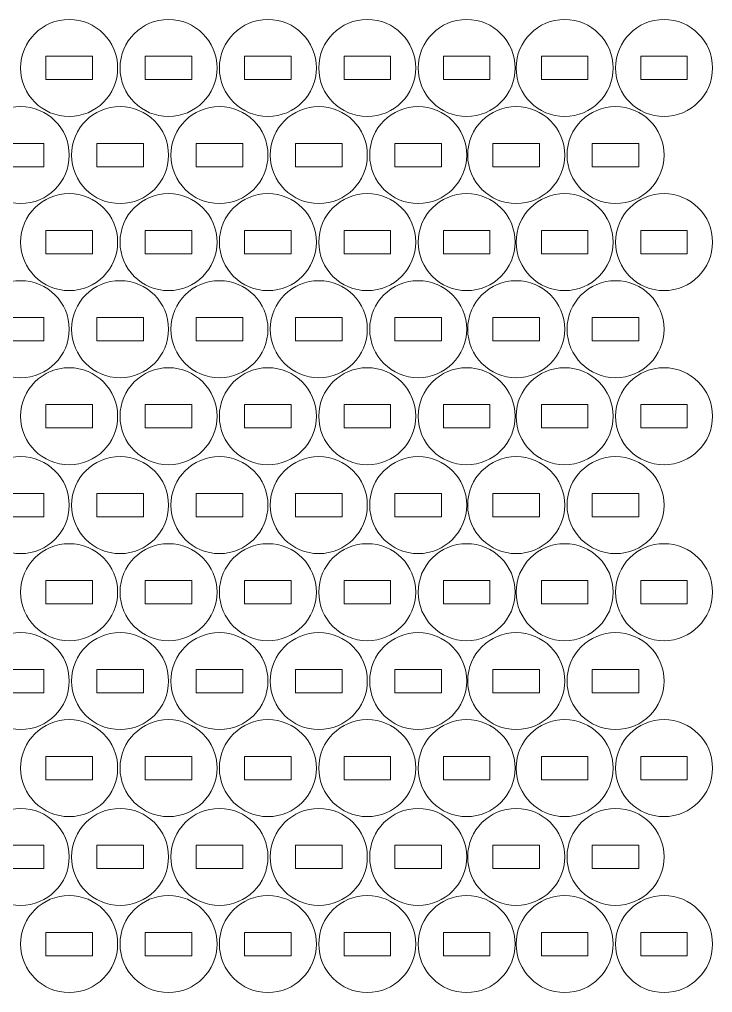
# Model space of a CAD drawing. Header units: millimetres. Extents: x -356 to 356, y -196 to 196.
# Drawn here: x 266.6 to 355.9, y -119.9 to 5.5 of the extents above; entities that cross this region are included whole.
import ezdxf

# ---------------------------------------------------------------- set-up
doc = ezdxf.new("R2010")
doc.units = ezdxf.units.MM
doc.header["$MEASUREMENT"] = 0
doc.layers.add('Camada 1', color=7, linetype='Continuous')

msp = doc.modelspace()

# ---------------------------------------------------------------- linework, layer by layer
at = {"layer": 'Camada 1', "lineweight": 20}
for points in [[(273.0183, 5.4572), (276.47, 5.4572), (279.2683, 2.6589), (279.2683, -0.7928), (279.2683, -0.7928), (279.2683, -4.2445), (276.47, -7.0428), (273.0183, -7.0428), (273.0183, -7.0428), (269.5666, -7.0428), (266.7683, -4.2445), (266.7683, -0.7928), (266.7683, -0.7928), (266.7683, 2.6589), (269.5666, 5.4572), (273.0183, 5.4572)], [(285.8232, 5.4572), (289.2749, 5.4572), (292.0732, 2.6589), (292.0732, -0.7928), (292.0732, -0.7928), (292.0732, -4.2445), (289.2749, -7.0428), (285.8232, -7.0428), (285.8232, -7.0428), (282.3715, -7.0428), (279.5732, -4.2445), (279.5732, -0.7928), (279.5732, -0.7928), (279.5732, 2.6589), (282.3715, 5.4572), (285.8232, 5.4572)], [(298.6281, 5.4572), (302.0798, 5.4572), (304.8781, 2.6589), (304.8781, -0.7928), (304.8781, -0.7928), (304.8781, -4.2445), (302.0798, -7.0428), (298.6281, -7.0428), (298.6281, -7.0428), (295.1764, -7.0428), (292.3781, -4.2445), (292.3781, -0.7928), (292.3781, -0.7928), (292.3781, 2.6589), (295.1764, 5.4572), (298.6281, 5.4572)], [(311.433, 5.4572), (314.8847, 5.4572), (317.683, 2.6589), (317.683, -0.7928), (317.683, -0.7928), (317.683, -4.2445), (314.8847, -7.0428), (311.433, -7.0428), (311.433, -7.0428), (307.9813, -7.0428), (305.183, -4.2445), (305.183, -0.7928), (305.183, -0.7928), (305.183, 2.6589), (307.9813, 5.4572), (311.433, 5.4572)], [(324.2379, 5.4572), (327.6896, 5.4572), (330.4879, 2.6589), (330.4879, -0.7928), (330.4879, -0.7928), (330.4879, -4.2445), (327.6896, -7.0428), (324.2379, -7.0428), (324.2379, -7.0428), (320.7862, -7.0428), (317.9879, -4.2445), (317.9879, -0.7928), (317.9879, -0.7928), (317.9879, 2.6589), (320.7862, 5.4572), (324.2379, 5.4572)], [(336.864, 5.4572), (340.3157, 5.4572), (343.114, 2.6589), (343.114, -0.7928), (343.114, -0.7928), (343.114, -4.2445), (340.3157, -7.0428), (336.864, -7.0428), (336.864, -7.0428), (333.4123, -7.0428), (330.614, -4.2445), (330.614, -0.7928), (330.614, -0.7928), (330.614, 2.6589), (333.4123, 5.4572), (336.864, 5.4572)], [(349.6689, 5.4572), (353.1206, 5.4572), (355.9189, 2.6589), (355.9189, -0.7928), (355.9189, -0.7928), (355.9189, -4.2445), (353.1206, -7.0428), (349.6689, -7.0428), (349.6689, -7.0428), (346.2172, -7.0428), (343.4189, -4.2445), (343.4189, -0.7928), (343.4189, -0.7928), (343.4189, 2.6589), (346.2172, 5.4572), (349.6689, 5.4572)], [(270.0183, 0.7072), (270.0183, 0.7072), (276.0183, 0.7072), (276.0183, 0.7072), (276.0183, 0.7072), (276.0183, 0.7072), (276.0183, -2.2928), (276.0183, -2.2928), (276.0183, -2.2928), (276.0183, -2.2928), (270.0183, -2.2928), (270.0183, -2.2928), (270.0183, -2.2928), (270.0183, -2.2928), (270.0183, 0.7072), (270.0183, 0.7072)], [(282.8232, 0.7072), (282.8232, 0.7072), (288.8232, 0.7072), (288.8232, 0.7072), (288.8232, 0.7072), (288.8232, 0.7072), (288.8232, -2.2928), (288.8232, -2.2928), (288.8232, -2.2928), (288.8232, -2.2928), (282.8232, -2.2928), (282.8232, -2.2928), (282.8232, -2.2928), (282.8232, -2.2928), (282.8232, 0.7072), (282.8232, 0.7072)], [(295.6281, 0.7072), (295.6281, 0.7072), (301.6281, 0.7072), (301.6281, 0.7072), (301.6281, 0.7072), (301.6281, 0.7072), (301.6281, -2.2928), (301.6281, -2.2928), (301.6281, -2.2928), (301.6281, -2.2928), (295.6281, -2.2928), (295.6281, -2.2928), (295.6281, -2.2928), (295.6281, -2.2928), (295.6281, 0.7072), (295.6281, 0.7072)], [(308.433, 0.7072), (308.433, 0.7072), (314.433, 0.7072), (314.433, 0.7072), (314.433, 0.7072), (314.433, 0.7072), (314.433, -2.2928), (314.433, -2.2928), (314.433, -2.2928), (314.433, -2.2928), (308.433, -2.2928), (308.433, -2.2928), (308.433, -2.2928), (308.433, -2.2928), (308.433, 0.7072), (308.433, 0.7072)], [(321.2379, 0.7072), (321.2379, 0.7072), (327.2379, 0.7072), (327.2379, 0.7072), (327.2379, 0.7072), (327.2379, 0.7072), (327.2379, -2.2928), (327.2379, -2.2928), (327.2379, -2.2928), (327.2379, -2.2928), (321.2379, -2.2928), (321.2379, -2.2928), (321.2379, -2.2928), (321.2379, -2.2928), (321.2379, 0.7072), (321.2379, 0.7072)], [(333.864, 0.7072), (333.864, 0.7072), (339.864, 0.7072), (339.864, 0.7072), (339.864, 0.7072), (339.864, 0.7072), (339.864, -2.2928), (339.864, -2.2928), (339.864, -2.2928), (339.864, -2.2928), (333.864, -2.2928), (333.864, -2.2928), (333.864, -2.2928), (333.864, -2.2928), (333.864, 0.7072), (333.864, 0.7072)], [(346.6689, 0.7072), (346.6689, 0.7072), (352.6689, 0.7072), (352.6689, 0.7072), (352.6689, 0.7072), (352.6689, 0.7072), (352.6689, -2.2928), (352.6689, -2.2928), (352.6689, -2.2928), (352.6689, -2.2928), (346.6689, -2.2928), (346.6689, -2.2928), (346.6689, -2.2928), (346.6689, -2.2928), (346.6689, 0.7072), (346.6689, 0.7072)], [(266.7741, -5.7612), (270.2258, -5.7612), (273.0241, -8.5595), (273.0241, -12.0112), (273.0241, -12.0112), (273.0241, -15.4629), (270.2258, -18.2612), (266.7741, -18.2612), (266.7741, -18.2612), (263.3224, -18.2612), (260.5241, -15.4629), (260.5241, -12.0112), (260.5241, -12.0112), (260.5241, -8.5595), (263.3224, -5.7612), (266.7741, -5.7612)], [(279.579, -5.7612), (283.0307, -5.7612), (285.829, -8.5595), (285.829, -12.0112), (285.829, -12.0112), (285.829, -15.4629), (283.0307, -18.2612), (279.579, -18.2612), (279.579, -18.2612), (276.1273, -18.2612), (273.329, -15.4629), (273.329, -12.0112), (273.329, -12.0112), (273.329, -8.5595), (276.1273, -5.7612), (279.579, -5.7612)], [(292.3839, -5.7612), (295.8356, -5.7612), (298.6339, -8.5595), (298.6339, -12.0112), (298.6339, -12.0112), (298.6339, -15.4629), (295.8356, -18.2612), (292.3839, -18.2612), (292.3839, -18.2612), (288.9322, -18.2612), (286.1339, -15.4629), (286.1339, -12.0112), (286.1339, -12.0112), (286.1339, -8.5595), (288.9322, -5.7612), (292.3839, -5.7612)], [(305.1888, -5.7612), (308.6405, -5.7612), (311.4388, -8.5595), (311.4388, -12.0112), (311.4388, -12.0112), (311.4388, -15.4629), (308.6405, -18.2612), (305.1888, -18.2612), (305.1888, -18.2612), (301.7371, -18.2612), (298.9388, -15.4629), (298.9388, -12.0112), (298.9388, -12.0112), (298.9388, -8.5595), (301.7371, -5.7612), (305.1888, -5.7612)], [(317.9937, -5.7612), (321.4454, -5.7612), (324.2437, -8.5595), (324.2437, -12.0112), (324.2437, -12.0112), (324.2437, -15.4629), (321.4454, -18.2612), (317.9937, -18.2612), (317.9937, -18.2612), (314.542, -18.2612), (311.7437, -15.4629), (311.7437, -12.0112), (311.7437, -12.0112), (311.7437, -8.5595), (314.542, -5.7612), (317.9937, -5.7612)], [(330.6198, -5.7612), (334.0715, -5.7612), (336.8698, -8.5595), (336.8698, -12.0112), (336.8698, -12.0112), (336.8698, -15.4629), (334.0715, -18.2612), (330.6198, -18.2612), (330.6198, -18.2612), (327.1681, -18.2612), (324.3698, -15.4629), (324.3698, -12.0112), (324.3698, -12.0112), (324.3698, -8.5595), (327.1681, -5.7612), (330.6198, -5.7612)], [(343.4247, -5.7612), (346.8764, -5.7612), (349.6747, -8.5595), (349.6747, -12.0112), (349.6747, -12.0112), (349.6747, -15.4629), (346.8764, -18.2612), (343.4247, -18.2612), (343.4247, -18.2612), (339.973, -18.2612), (337.1747, -15.4629), (337.1747, -12.0112), (337.1747, -12.0112), (337.1747, -8.5595), (339.973, -5.7612), (343.4247, -5.7612)], [(263.7741, -10.5112), (263.7741, -10.5112), (269.7741, -10.5112), (269.7741, -10.5112), (269.7741, -10.5112), (269.7741, -10.5112), (269.7741, -13.5112), (269.7741, -13.5112), (269.7741, -13.5112), (269.7741, -13.5112), (263.7741, -13.5112), (263.7741, -13.5112), (263.7741, -13.5112), (263.7741, -13.5112), (263.7741, -10.5112), (263.7741, -10.5112)], [(276.579, -10.5112), (276.579, -10.5112), (282.579, -10.5112), (282.579, -10.5112), (282.579, -10.5112), (282.579, -10.5112), (282.579, -13.5112), (282.579, -13.5112), (282.579, -13.5112), (282.579, -13.5112), (276.579, -13.5112), (276.579, -13.5112), (276.579, -13.5112), (276.579, -13.5112), (276.579, -10.5112), (276.579, -10.5112)], [(289.3839, -10.5112), (289.3839, -10.5112), (295.3839, -10.5112), (295.3839, -10.5112), (295.3839, -10.5112), (295.3839, -10.5112), (295.3839, -13.5112), (295.3839, -13.5112), (295.3839, -13.5112), (295.3839, -13.5112), (289.3839, -13.5112), (289.3839, -13.5112), (289.3839, -13.5112), (289.3839, -13.5112), (289.3839, -10.5112), (289.3839, -10.5112)], [(302.1888, -10.5112), (302.1888, -10.5112), (308.1888, -10.5112), (308.1888, -10.5112), (308.1888, -10.5112), (308.1888, -10.5112), (308.1888, -13.5112), (308.1888, -13.5112), (308.1888, -13.5112), (308.1888, -13.5112), (302.1888, -13.5112), (302.1888, -13.5112), (302.1888, -13.5112), (302.1888, -13.5112), (302.1888, -10.5112), (302.1888, -10.5112)], [(314.9937, -10.5112), (314.9937, -10.5112), (320.9937, -10.5112), (320.9937, -10.5112), (320.9937, -10.5112), (320.9937, -10.5112), (320.9937, -13.5112), (320.9937, -13.5112), (320.9937, -13.5112), (320.9937, -13.5112), (314.9937, -13.5112), (314.9937, -13.5112), (314.9937, -13.5112), (314.9937, -13.5112), (314.9937, -10.5112), (314.9937, -10.5112)], [(327.6198, -10.5112), (327.6198, -10.5112), (333.6198, -10.5112), (333.6198, -10.5112), (333.6198, -10.5112), (333.6198, -10.5112), (333.6198, -13.5112), (333.6198, -13.5112), (333.6198, -13.5112), (333.6198, -13.5112), (327.6198, -13.5112), (327.6198, -13.5112), (327.6198, -13.5112), (327.6198, -13.5112), (327.6198, -10.5112), (327.6198, -10.5112)], [(340.4247, -10.5112), (340.4247, -10.5112), (346.4247, -10.5112), (346.4247, -10.5112), (346.4247, -10.5112), (346.4247, -10.5112), (346.4247, -13.5112), (346.4247, -13.5112), (346.4247, -13.5112), (346.4247, -13.5112), (340.4247, -13.5112), (340.4247, -13.5112), (340.4247, -13.5112), (340.4247, -13.5112), (340.4247, -10.5112), (340.4247, -10.5112)], [(273.0183, -16.9795), (276.47, -16.9795), (279.2683, -19.7778), (279.2683, -23.2295), (279.2683, -23.2295), (279.2683, -26.6812), (276.47, -29.4795), (273.0183, -29.4795), (273.0183, -29.4795), (269.5666, -29.4795), (266.7683, -26.6812), (266.7683, -23.2295), (266.7683, -23.2295), (266.7683, -19.7778), (269.5666, -16.9795), (273.0183, -16.9795)], [(285.8232, -16.9795), (289.2749, -16.9795), (292.0732, -19.7778), (292.0732, -23.2295), (292.0732, -23.2295), (292.0732, -26.6812), (289.2749, -29.4795), (285.8232, -29.4795), (285.8232, -29.4795), (282.3715, -29.4795), (279.5732, -26.6812), (279.5732, -23.2295), (279.5732, -23.2295), (279.5732, -19.7778), (282.3715, -16.9795), (285.8232, -16.9795)], [(298.6281, -16.9795), (302.0798, -16.9795), (304.8781, -19.7778), (304.8781, -23.2295), (304.8781, -23.2295), (304.8781, -26.6812), (302.0798, -29.4795), (298.6281, -29.4795), (298.6281, -29.4795), (295.1764, -29.4795), (292.3781, -26.6812), (292.3781, -23.2295), (292.3781, -23.2295), (292.3781, -19.7778), (295.1764, -16.9795), (298.6281, -16.9795)], [(311.433, -16.9795), (314.8847, -16.9795), (317.683, -19.7778), (317.683, -23.2295), (317.683, -23.2295), (317.683, -26.6812), (314.8847, -29.4795), (311.433, -29.4795), (311.433, -29.4795), (307.9813, -29.4795), (305.183, -26.6812), (305.183, -23.2295), (305.183, -23.2295), (305.183, -19.7778), (307.9813, -16.9795), (311.433, -16.9795)], [(324.2379, -16.9795), (327.6896, -16.9795), (330.4879, -19.7778), (330.4879, -23.2295), (330.4879, -23.2295), (330.4879, -26.6812), (327.6896, -29.4795), (324.2379, -29.4795), (324.2379, -29.4795), (320.7862, -29.4795), (317.9879, -26.6812), (317.9879, -23.2295), (317.9879, -23.2295), (317.9879, -19.7778), (320.7862, -16.9795), (324.2379, -16.9795)], [(336.864, -16.9795), (340.3157, -16.9795), (343.114, -19.7778), (343.114, -23.2295), (343.114, -23.2295), (343.114, -26.6812), (340.3157, -29.4795), (336.864, -29.4795), (336.864, -29.4795), (333.4123, -29.4795), (330.614, -26.6812), (330.614, -23.2295), (330.614, -23.2295), (330.614, -19.7778), (333.4123, -16.9795), (336.864, -16.9795)], [(349.6689, -16.9795), (353.1206, -16.9795), (355.9189, -19.7778), (355.9189, -23.2295), (355.9189, -23.2295), (355.9189, -26.6812), (353.1206, -29.4795), (349.6689, -29.4795), (349.6689, -29.4795), (346.2172, -29.4795), (343.4189, -26.6812), (343.4189, -23.2295), (343.4189, -23.2295), (343.4189, -19.7778), (346.2172, -16.9795), (349.6689, -16.9795)], [(270.0183, -21.7295), (270.0183, -21.7295), (276.0183, -21.7295), (276.0183, -21.7295), (276.0183, -21.7295), (276.0183, -21.7295), (276.0183, -24.7295), (276.0183, -24.7295), (276.0183, -24.7295), (276.0183, -24.7295), (270.0183, -24.7295), (270.0183, -24.7295), (270.0183, -24.7295), (270.0183, -24.7295), (270.0183, -21.7295), (270.0183, -21.7295)], [(282.8232, -21.7295), (282.8232, -21.7295), (288.8232, -21.7295), (288.8232, -21.7295), (288.8232, -21.7295), (288.8232, -21.7295), (288.8232, -24.7295), (288.8232, -24.7295), (288.8232, -24.7295), (288.8232, -24.7295), (282.8232, -24.7295), (282.8232, -24.7295), (282.8232, -24.7295), (282.8232, -24.7295), (282.8232, -21.7295), (282.8232, -21.7295)], [(295.6281, -21.7295), (295.6281, -21.7295), (301.6281, -21.7295), (301.6281, -21.7295), (301.6281, -21.7295), (301.6281, -21.7295), (301.6281, -24.7295), (301.6281, -24.7295), (301.6281, -24.7295), (301.6281, -24.7295), (295.6281, -24.7295), (295.6281, -24.7295), (295.6281, -24.7295), (295.6281, -24.7295), (295.6281, -21.7295), (295.6281, -21.7295)], [(308.433, -21.7295), (308.433, -21.7295), (314.433, -21.7295), (314.433, -21.7295), (314.433, -21.7295), (314.433, -21.7295), (314.433, -24.7295), (314.433, -24.7295), (314.433, -24.7295), (314.433, -24.7295), (308.433, -24.7295), (308.433, -24.7295), (308.433, -24.7295), (308.433, -24.7295), (308.433, -21.7295), (308.433, -21.7295)], [(321.2379, -21.7295), (321.2379, -21.7295), (327.2379, -21.7295), (327.2379, -21.7295), (327.2379, -21.7295), (327.2379, -21.7295), (327.2379, -24.7295), (327.2379, -24.7295), (327.2379, -24.7295), (327.2379, -24.7295), (321.2379, -24.7295), (321.2379, -24.7295), (321.2379, -24.7295), (321.2379, -24.7295), (321.2379, -21.7295), (321.2379, -21.7295)], [(333.864, -21.7295), (333.864, -21.7295), (339.864, -21.7295), (339.864, -21.7295), (339.864, -21.7295), (339.864, -21.7295), (339.864, -24.7295), (339.864, -24.7295), (339.864, -24.7295), (339.864, -24.7295), (333.864, -24.7295), (333.864, -24.7295), (333.864, -24.7295), (333.864, -24.7295), (333.864, -21.7295), (333.864, -21.7295)], [(346.6689, -21.7295), (346.6689, -21.7295), (352.6689, -21.7295), (352.6689, -21.7295), (352.6689, -21.7295), (352.6689, -21.7295), (352.6689, -24.7295), (352.6689, -24.7295), (352.6689, -24.7295), (352.6689, -24.7295), (346.6689, -24.7295), (346.6689, -24.7295), (346.6689, -24.7295), (346.6689, -24.7295), (346.6689, -21.7295), (346.6689, -21.7295)], [(266.7741, -28.1979), (270.2258, -28.1979), (273.0241, -30.9962), (273.0241, -34.4479), (273.0241, -34.4479), (273.0241, -37.8996), (270.2258, -40.6979), (266.7741, -40.6979), (266.7741, -40.6979), (263.3224, -40.6979), (260.5241, -37.8996), (260.5241, -34.4479), (260.5241, -34.4479), (260.5241, -30.9962), (263.3224, -28.1979), (266.7741, -28.1979)], [(279.579, -28.1979), (283.0307, -28.1979), (285.829, -30.9962), (285.829, -34.4479), (285.829, -34.4479), (285.829, -37.8996), (283.0307, -40.6979), (279.579, -40.6979), (279.579, -40.6979), (276.1273, -40.6979), (273.329, -37.8996), (273.329, -34.4479), (273.329, -34.4479), (273.329, -30.9962), (276.1273, -28.1979), (279.579, -28.1979)], [(292.3839, -28.1979), (295.8356, -28.1979), (298.6339, -30.9962), (298.6339, -34.4479), (298.6339, -34.4479), (298.6339, -37.8996), (295.8356, -40.6979), (292.3839, -40.6979), (292.3839, -40.6979), (288.9322, -40.6979), (286.1339, -37.8996), (286.1339, -34.4479), (286.1339, -34.4479), (286.1339, -30.9962), (288.9322, -28.1979), (292.3839, -28.1979)], [(305.1888, -28.1979), (308.6405, -28.1979), (311.4388, -30.9962), (311.4388, -34.4479), (311.4388, -34.4479), (311.4388, -37.8996), (308.6405, -40.6979), (305.1888, -40.6979), (305.1888, -40.6979), (301.7371, -40.6979), (298.9388, -37.8996), (298.9388, -34.4479), (298.9388, -34.4479), (298.9388, -30.9962), (301.7371, -28.1979), (305.1888, -28.1979)], [(317.9937, -28.1979), (321.4454, -28.1979), (324.2437, -30.9962), (324.2437, -34.4479), (324.2437, -34.4479), (324.2437, -37.8996), (321.4454, -40.6979), (317.9937, -40.6979), (317.9937, -40.6979), (314.542, -40.6979), (311.7437, -37.8996), (311.7437, -34.4479), (311.7437, -34.4479), (311.7437, -30.9962), (314.542, -28.1979), (317.9937, -28.1979)], [(330.6198, -28.1979), (334.0715, -28.1979), (336.8698, -30.9962), (336.8698, -34.4479), (336.8698, -34.4479), (336.8698, -37.8996), (334.0715, -40.6979), (330.6198, -40.6979), (330.6198, -40.6979), (327.1681, -40.6979), (324.3698, -37.8996), (324.3698, -34.4479), (324.3698, -34.4479), (324.3698, -30.9962), (327.1681, -28.1979), (330.6198, -28.1979)], [(343.4247, -28.1979), (346.8764, -28.1979), (349.6747, -30.9962), (349.6747, -34.4479), (349.6747, -34.4479), (349.6747, -37.8996), (346.8764, -40.6979), (343.4247, -40.6979), (343.4247, -40.6979), (339.973, -40.6979), (337.1747, -37.8996), (337.1747, -34.4479), (337.1747, -34.4479), (337.1747, -30.9962), (339.973, -28.1979), (343.4247, -28.1979)], [(263.7741, -32.9479), (263.7741, -32.9479), (269.7741, -32.9479), (269.7741, -32.9479), (269.7741, -32.9479), (269.7741, -32.9479), (269.7741, -35.9479), (269.7741, -35.9479), (269.7741, -35.9479), (269.7741, -35.9479), (263.7741, -35.9479), (263.7741, -35.9479), (263.7741, -35.9479), (263.7741, -35.9479), (263.7741, -32.9479), (263.7741, -32.9479)], [(276.579, -32.9479), (276.579, -32.9479), (282.579, -32.9479), (282.579, -32.9479), (282.579, -32.9479), (282.579, -32.9479), (282.579, -35.9479), (282.579, -35.9479), (282.579, -35.9479), (282.579, -35.9479), (276.579, -35.9479), (276.579, -35.9479), (276.579, -35.9479), (276.579, -35.9479), (276.579, -32.9479), (276.579, -32.9479)], [(289.3839, -32.9479), (289.3839, -32.9479), (295.3839, -32.9479), (295.3839, -32.9479), (295.3839, -32.9479), (295.3839, -32.9479), (295.3839, -35.9479), (295.3839, -35.9479), (295.3839, -35.9479), (295.3839, -35.9479), (289.3839, -35.9479), (289.3839, -35.9479), (289.3839, -35.9479), (289.3839, -35.9479), (289.3839, -32.9479), (289.3839, -32.9479)], [(302.1888, -32.9479), (302.1888, -32.9479), (308.1888, -32.9479), (308.1888, -32.9479), (308.1888, -32.9479), (308.1888, -32.9479), (308.1888, -35.9479), (308.1888, -35.9479), (308.1888, -35.9479), (308.1888, -35.9479), (302.1888, -35.9479), (302.1888, -35.9479), (302.1888, -35.9479), (302.1888, -35.9479), (302.1888, -32.9479), (302.1888, -32.9479)], [(314.9937, -32.9479), (314.9937, -32.9479), (320.9937, -32.9479), (320.9937, -32.9479), (320.9937, -32.9479), (320.9937, -32.9479), (320.9937, -35.9479), (320.9937, -35.9479), (320.9937, -35.9479), (320.9937, -35.9479), (314.9937, -35.9479), (314.9937, -35.9479), (314.9937, -35.9479), (314.9937, -35.9479), (314.9937, -32.9479), (314.9937, -32.9479)], [(327.6198, -32.9479), (327.6198, -32.9479), (333.6198, -32.9479), (333.6198, -32.9479), (333.6198, -32.9479), (333.6198, -32.9479), (333.6198, -35.9479), (333.6198, -35.9479), (333.6198, -35.9479), (333.6198, -35.9479), (327.6198, -35.9479), (327.6198, -35.9479), (327.6198, -35.9479), (327.6198, -35.9479), (327.6198, -32.9479), (327.6198, -32.9479)], [(340.4247, -32.9479), (340.4247, -32.9479), (346.4247, -32.9479), (346.4247, -32.9479), (346.4247, -32.9479), (346.4247, -32.9479), (346.4247, -35.9479), (346.4247, -35.9479), (346.4247, -35.9479), (346.4247, -35.9479), (340.4247, -35.9479), (340.4247, -35.9479), (340.4247, -35.9479), (340.4247, -35.9479), (340.4247, -32.9479), (340.4247, -32.9479)], [(273.0183, -39.4162), (276.47, -39.4162), (279.2683, -42.2145), (279.2683, -45.6662), (279.2683, -45.6662), (279.2683, -49.1179), (276.47, -51.9162), (273.0183, -51.9162), (273.0183, -51.9162), (269.5666, -51.9162), (266.7683, -49.1179), (266.7683, -45.6662), (266.7683, -45.6662), (266.7683, -42.2145), (269.5666, -39.4162), (273.0183, -39.4162)], [(285.8232, -39.4162), (289.2749, -39.4162), (292.0732, -42.2145), (292.0732, -45.6662), (292.0732, -45.6662), (292.0732, -49.1179), (289.2749, -51.9162), (285.8232, -51.9162), (285.8232, -51.9162), (282.3715, -51.9162), (279.5732, -49.1179), (279.5732, -45.6662), (279.5732, -45.6662), (279.5732, -42.2145), (282.3715, -39.4162), (285.8232, -39.4162)], [(298.6281, -39.4162), (302.0798, -39.4162), (304.8781, -42.2145), (304.8781, -45.6662), (304.8781, -45.6662), (304.8781, -49.1179), (302.0798, -51.9162), (298.6281, -51.9162), (298.6281, -51.9162), (295.1764, -51.9162), (292.3781, -49.1179), (292.3781, -45.6662), (292.3781, -45.6662), (292.3781, -42.2145), (295.1764, -39.4162), (298.6281, -39.4162)], [(311.433, -39.4162), (314.8847, -39.4162), (317.683, -42.2145), (317.683, -45.6662), (317.683, -45.6662), (317.683, -49.1179), (314.8847, -51.9162), (311.433, -51.9162), (311.433, -51.9162), (307.9813, -51.9162), (305.183, -49.1179), (305.183, -45.6662), (305.183, -45.6662), (305.183, -42.2145), (307.9813, -39.4162), (311.433, -39.4162)], [(324.2379, -39.4162), (327.6896, -39.4162), (330.4879, -42.2145), (330.4879, -45.6662), (330.4879, -45.6662), (330.4879, -49.1179), (327.6896, -51.9162), (324.2379, -51.9162), (324.2379, -51.9162), (320.7862, -51.9162), (317.9879, -49.1179), (317.9879, -45.6662), (317.9879, -45.6662), (317.9879, -42.2145), (320.7862, -39.4162), (324.2379, -39.4162)], [(336.864, -39.4162), (340.3157, -39.4162), (343.114, -42.2145), (343.114, -45.6662), (343.114, -45.6662), (343.114, -49.1179), (340.3157, -51.9162), (336.864, -51.9162), (336.864, -51.9162), (333.4123, -51.9162), (330.614, -49.1179), (330.614, -45.6662), (330.614, -45.6662), (330.614, -42.2145), (333.4123, -39.4162), (336.864, -39.4162)], [(349.6689, -39.4162), (353.1206, -39.4162), (355.9189, -42.2145), (355.9189, -45.6662), (355.9189, -45.6662), (355.9189, -49.1179), (353.1206, -51.9162), (349.6689, -51.9162), (349.6689, -51.9162), (346.2172, -51.9162), (343.4189, -49.1179), (343.4189, -45.6662), (343.4189, -45.6662), (343.4189, -42.2145), (346.2172, -39.4162), (349.6689, -39.4162)], [(270.0183, -44.1662), (270.0183, -44.1662), (276.0183, -44.1662), (276.0183, -44.1662), (276.0183, -44.1662), (276.0183, -44.1662), (276.0183, -47.1662), (276.0183, -47.1662), (276.0183, -47.1662), (276.0183, -47.1662), (270.0183, -47.1662), (270.0183, -47.1662), (270.0183, -47.1662), (270.0183, -47.1662), (270.0183, -44.1662), (270.0183, -44.1662)], [(282.8232, -44.1662), (282.8232, -44.1662), (288.8232, -44.1662), (288.8232, -44.1662), (288.8232, -44.1662), (288.8232, -44.1662), (288.8232, -47.1662), (288.8232, -47.1662), (288.8232, -47.1662), (288.8232, -47.1662), (282.8232, -47.1662), (282.8232, -47.1662), (282.8232, -47.1662), (282.8232, -47.1662), (282.8232, -44.1662), (282.8232, -44.1662)], [(295.6281, -44.1662), (295.6281, -44.1662), (301.6281, -44.1662), (301.6281, -44.1662), (301.6281, -44.1662), (301.6281, -44.1662), (301.6281, -47.1662), (301.6281, -47.1662), (301.6281, -47.1662), (301.6281, -47.1662), (295.6281, -47.1662), (295.6281, -47.1662), (295.6281, -47.1662), (295.6281, -47.1662), (295.6281, -44.1662), (295.6281, -44.1662)], [(308.433, -44.1662), (308.433, -44.1662), (314.433, -44.1662), (314.433, -44.1662), (314.433, -44.1662), (314.433, -44.1662), (314.433, -47.1662), (314.433, -47.1662), (314.433, -47.1662), (314.433, -47.1662), (308.433, -47.1662), (308.433, -47.1662), (308.433, -47.1662), (308.433, -47.1662), (308.433, -44.1662), (308.433, -44.1662)], [(321.2379, -44.1662), (321.2379, -44.1662), (327.2379, -44.1662), (327.2379, -44.1662), (327.2379, -44.1662), (327.2379, -44.1662), (327.2379, -47.1662), (327.2379, -47.1662), (327.2379, -47.1662), (327.2379, -47.1662), (321.2379, -47.1662), (321.2379, -47.1662), (321.2379, -47.1662), (321.2379, -47.1662), (321.2379, -44.1662), (321.2379, -44.1662)], [(333.864, -44.1662), (333.864, -44.1662), (339.864, -44.1662), (339.864, -44.1662), (339.864, -44.1662), (339.864, -44.1662), (339.864, -47.1662), (339.864, -47.1662), (339.864, -47.1662), (339.864, -47.1662), (333.864, -47.1662), (333.864, -47.1662), (333.864, -47.1662), (333.864, -47.1662), (333.864, -44.1662), (333.864, -44.1662)], [(346.6689, -44.1662), (346.6689, -44.1662), (352.6689, -44.1662), (352.6689, -44.1662), (352.6689, -44.1662), (352.6689, -44.1662), (352.6689, -47.1662), (352.6689, -47.1662), (352.6689, -47.1662), (352.6689, -47.1662), (346.6689, -47.1662), (346.6689, -47.1662), (346.6689, -47.1662), (346.6689, -47.1662), (346.6689, -44.1662), (346.6689, -44.1662)], [(266.7741, -50.8645), (270.2258, -50.8645), (273.0241, -53.6628), (273.0241, -57.1145), (273.0241, -57.1145), (273.0241, -60.5662), (270.2258, -63.3645), (266.7741, -63.3645), (266.7741, -63.3645), (263.3224, -63.3645), (260.5241, -60.5662), (260.5241, -57.1145), (260.5241, -57.1145), (260.5241, -53.6628), (263.3224, -50.8645), (266.7741, -50.8645)], [(279.579, -50.8645), (283.0307, -50.8645), (285.829, -53.6628), (285.829, -57.1145), (285.829, -57.1145), (285.829, -60.5662), (283.0307, -63.3645), (279.579, -63.3645), (279.579, -63.3645), (276.1273, -63.3645), (273.329, -60.5662), (273.329, -57.1145), (273.329, -57.1145), (273.329, -53.6628), (276.1273, -50.8645), (279.579, -50.8645)], [(292.3839, -50.8645), (295.8356, -50.8645), (298.6339, -53.6628), (298.6339, -57.1145), (298.6339, -57.1145), (298.6339, -60.5662), (295.8356, -63.3645), (292.3839, -63.3645), (292.3839, -63.3645), (288.9322, -63.3645), (286.1339, -60.5662), (286.1339, -57.1145), (286.1339, -57.1145), (286.1339, -53.6628), (288.9322, -50.8645), (292.3839, -50.8645)], [(305.1888, -50.8645), (308.6405, -50.8645), (311.4388, -53.6628), (311.4388, -57.1145), (311.4388, -57.1145), (311.4388, -60.5662), (308.6405, -63.3645), (305.1888, -63.3645), (305.1888, -63.3645), (301.7371, -63.3645), (298.9388, -60.5662), (298.9388, -57.1145), (298.9388, -57.1145), (298.9388, -53.6628), (301.7371, -50.8645), (305.1888, -50.8645)], [(317.9937, -50.8645), (321.4454, -50.8645), (324.2437, -53.6628), (324.2437, -57.1145), (324.2437, -57.1145), (324.2437, -60.5662), (321.4454, -63.3645), (317.9937, -63.3645), (317.9937, -63.3645), (314.542, -63.3645), (311.7437, -60.5662), (311.7437, -57.1145), (311.7437, -57.1145), (311.7437, -53.6628), (314.542, -50.8645), (317.9937, -50.8645)], [(330.6198, -50.8645), (334.0715, -50.8645), (336.8698, -53.6628), (336.8698, -57.1145), (336.8698, -57.1145), (336.8698, -60.5662), (334.0715, -63.3645), (330.6198, -63.3645), (330.6198, -63.3645), (327.1681, -63.3645), (324.3698, -60.5662), (324.3698, -57.1145), (324.3698, -57.1145), (324.3698, -53.6628), (327.1681, -50.8645), (330.6198, -50.8645)], [(343.4247, -50.8645), (346.8764, -50.8645), (349.6747, -53.6628), (349.6747, -57.1145), (349.6747, -57.1145), (349.6747, -60.5662), (346.8764, -63.3645), (343.4247, -63.3645), (343.4247, -63.3645), (339.973, -63.3645), (337.1747, -60.5662), (337.1747, -57.1145), (337.1747, -57.1145), (337.1747, -53.6628), (339.973, -50.8645), (343.4247, -50.8645)], [(263.7741, -55.6145), (263.7741, -55.6145), (269.7741, -55.6145), (269.7741, -55.6145), (269.7741, -55.6145), (269.7741, -55.6145), (269.7741, -58.6145), (269.7741, -58.6145), (269.7741, -58.6145), (269.7741, -58.6145), (263.7741, -58.6145), (263.7741, -58.6145), (263.7741, -58.6145), (263.7741, -58.6145), (263.7741, -55.6145), (263.7741, -55.6145)], [(276.579, -55.6145), (276.579, -55.6145), (282.579, -55.6145), (282.579, -55.6145), (282.579, -55.6145), (282.579, -55.6145), (282.579, -58.6145), (282.579, -58.6145), (282.579, -58.6145), (282.579, -58.6145), (276.579, -58.6145), (276.579, -58.6145), (276.579, -58.6145), (276.579, -58.6145), (276.579, -55.6145), (276.579, -55.6145)], [(289.3839, -55.6145), (289.3839, -55.6145), (295.3839, -55.6145), (295.3839, -55.6145), (295.3839, -55.6145), (295.3839, -55.6145), (295.3839, -58.6145), (295.3839, -58.6145), (295.3839, -58.6145), (295.3839, -58.6145), (289.3839, -58.6145), (289.3839, -58.6145), (289.3839, -58.6145), (289.3839, -58.6145), (289.3839, -55.6145), (289.3839, -55.6145)], [(302.1888, -55.6145), (302.1888, -55.6145), (308.1888, -55.6145), (308.1888, -55.6145), (308.1888, -55.6145), (308.1888, -55.6145), (308.1888, -58.6145), (308.1888, -58.6145), (308.1888, -58.6145), (308.1888, -58.6145), (302.1888, -58.6145), (302.1888, -58.6145), (302.1888, -58.6145), (302.1888, -58.6145), (302.1888, -55.6145), (302.1888, -55.6145)], [(314.9937, -55.6145), (314.9937, -55.6145), (320.9937, -55.6145), (320.9937, -55.6145), (320.9937, -55.6145), (320.9937, -55.6145), (320.9937, -58.6145), (320.9937, -58.6145), (320.9937, -58.6145), (320.9937, -58.6145), (314.9937, -58.6145), (314.9937, -58.6145), (314.9937, -58.6145), (314.9937, -58.6145), (314.9937, -55.6145), (314.9937, -55.6145)], [(327.6198, -55.6145), (327.6198, -55.6145), (333.6198, -55.6145), (333.6198, -55.6145), (333.6198, -55.6145), (333.6198, -55.6145), (333.6198, -58.6145), (333.6198, -58.6145), (333.6198, -58.6145), (333.6198, -58.6145), (327.6198, -58.6145), (327.6198, -58.6145), (327.6198, -58.6145), (327.6198, -58.6145), (327.6198, -55.6145), (327.6198, -55.6145)], [(340.4247, -55.6145), (340.4247, -55.6145), (346.4247, -55.6145), (346.4247, -55.6145), (346.4247, -55.6145), (346.4247, -55.6145), (346.4247, -58.6145), (346.4247, -58.6145), (346.4247, -58.6145), (346.4247, -58.6145), (340.4247, -58.6145), (340.4247, -58.6145), (340.4247, -58.6145), (340.4247, -58.6145), (340.4247, -55.6145), (340.4247, -55.6145)], [(273.0183, -62.0828), (276.47, -62.0828), (279.2683, -64.8811), (279.2683, -68.3328), (279.2683, -68.3328), (279.2683, -71.7845), (276.47, -74.5828), (273.0183, -74.5828), (273.0183, -74.5828), (269.5666, -74.5828), (266.7683, -71.7845), (266.7683, -68.3328), (266.7683, -68.3328), (266.7683, -64.8811), (269.5666, -62.0828), (273.0183, -62.0828)], [(285.8232, -62.0828), (289.2749, -62.0828), (292.0732, -64.8811), (292.0732, -68.3328), (292.0732, -68.3328), (292.0732, -71.7845), (289.2749, -74.5828), (285.8232, -74.5828), (285.8232, -74.5828), (282.3715, -74.5828), (279.5732, -71.7845), (279.5732, -68.3328), (279.5732, -68.3328), (279.5732, -64.8811), (282.3715, -62.0828), (285.8232, -62.0828)], [(298.6281, -62.0828), (302.0798, -62.0828), (304.8781, -64.8811), (304.8781, -68.3328), (304.8781, -68.3328), (304.8781, -71.7845), (302.0798, -74.5828), (298.6281, -74.5828), (298.6281, -74.5828), (295.1764, -74.5828), (292.3781, -71.7845), (292.3781, -68.3328), (292.3781, -68.3328), (292.3781, -64.8811), (295.1764, -62.0828), (298.6281, -62.0828)], [(311.433, -62.0828), (314.8847, -62.0828), (317.683, -64.8811), (317.683, -68.3328), (317.683, -68.3328), (317.683, -71.7845), (314.8847, -74.5828), (311.433, -74.5828), (311.433, -74.5828), (307.9813, -74.5828), (305.183, -71.7845), (305.183, -68.3328), (305.183, -68.3328), (305.183, -64.8811), (307.9813, -62.0828), (311.433, -62.0828)], [(324.2379, -62.0828), (327.6896, -62.0828), (330.4879, -64.8811), (330.4879, -68.3328), (330.4879, -68.3328), (330.4879, -71.7845), (327.6896, -74.5828), (324.2379, -74.5828), (324.2379, -74.5828), (320.7862, -74.5828), (317.9879, -71.7845), (317.9879, -68.3328), (317.9879, -68.3328), (317.9879, -64.8811), (320.7862, -62.0828), (324.2379, -62.0828)], [(336.864, -62.0828), (340.3157, -62.0828), (343.114, -64.8811), (343.114, -68.3328), (343.114, -68.3328), (343.114, -71.7845), (340.3157, -74.5828), (336.864, -74.5828), (336.864, -74.5828), (333.4123, -74.5828), (330.614, -71.7845), (330.614, -68.3328), (330.614, -68.3328), (330.614, -64.8811), (333.4123, -62.0828), (336.864, -62.0828)], [(349.6689, -62.0828), (353.1206, -62.0828), (355.9189, -64.8811), (355.9189, -68.3328), (355.9189, -68.3328), (355.9189, -71.7845), (353.1206, -74.5828), (349.6689, -74.5828), (349.6689, -74.5828), (346.2172, -74.5828), (343.4189, -71.7845), (343.4189, -68.3328), (343.4189, -68.3328), (343.4189, -64.8811), (346.2172, -62.0828), (349.6689, -62.0828)], [(270.0183, -66.8328), (270.0183, -66.8328), (276.0183, -66.8328), (276.0183, -66.8328), (276.0183, -66.8328), (276.0183, -66.8328), (276.0183, -69.8328), (276.0183, -69.8328), (276.0183, -69.8328), (276.0183, -69.8328), (270.0183, -69.8328), (270.0183, -69.8328), (270.0183, -69.8328), (270.0183, -69.8328), (270.0183, -66.8328), (270.0183, -66.8328)], [(282.8232, -66.8328), (282.8232, -66.8328), (288.8232, -66.8328), (288.8232, -66.8328), (288.8232, -66.8328), (288.8232, -66.8328), (288.8232, -69.8328), (288.8232, -69.8328), (288.8232, -69.8328), (288.8232, -69.8328), (282.8232, -69.8328), (282.8232, -69.8328), (282.8232, -69.8328), (282.8232, -69.8328), (282.8232, -66.8328), (282.8232, -66.8328)], [(295.6281, -66.8328), (295.6281, -66.8328), (301.6281, -66.8328), (301.6281, -66.8328), (301.6281, -66.8328), (301.6281, -66.8328), (301.6281, -69.8328), (301.6281, -69.8328), (301.6281, -69.8328), (301.6281, -69.8328), (295.6281, -69.8328), (295.6281, -69.8328), (295.6281, -69.8328), (295.6281, -69.8328), (295.6281, -66.8328), (295.6281, -66.8328)], [(308.433, -66.8328), (308.433, -66.8328), (314.433, -66.8328), (314.433, -66.8328), (314.433, -66.8328), (314.433, -66.8328), (314.433, -69.8328), (314.433, -69.8328), (314.433, -69.8328), (314.433, -69.8328), (308.433, -69.8328), (308.433, -69.8328), (308.433, -69.8328), (308.433, -69.8328), (308.433, -66.8328), (308.433, -66.8328)], [(321.2379, -66.8328), (321.2379, -66.8328), (327.2379, -66.8328), (327.2379, -66.8328), (327.2379, -66.8328), (327.2379, -66.8328), (327.2379, -69.8328), (327.2379, -69.8328), (327.2379, -69.8328), (327.2379, -69.8328), (321.2379, -69.8328), (321.2379, -69.8328), (321.2379, -69.8328), (321.2379, -69.8328), (321.2379, -66.8328), (321.2379, -66.8328)], [(333.864, -66.8328), (333.864, -66.8328), (339.864, -66.8328), (339.864, -66.8328), (339.864, -66.8328), (339.864, -66.8328), (339.864, -69.8328), (339.864, -69.8328), (339.864, -69.8328), (339.864, -69.8328), (333.864, -69.8328), (333.864, -69.8328), (333.864, -69.8328), (333.864, -69.8328), (333.864, -66.8328), (333.864, -66.8328)], [(346.6689, -66.8328), (346.6689, -66.8328), (352.6689, -66.8328), (352.6689, -66.8328), (352.6689, -66.8328), (352.6689, -66.8328), (352.6689, -69.8328), (352.6689, -69.8328), (352.6689, -69.8328), (352.6689, -69.8328), (346.6689, -69.8328), (346.6689, -69.8328), (346.6689, -69.8328), (346.6689, -69.8328), (346.6689, -66.8328), (346.6689, -66.8328)], [(266.7741, -73.5311), (270.2258, -73.5311), (273.0241, -76.3294), (273.0241, -79.7811), (273.0241, -79.7811), (273.0241, -83.2328), (270.2258, -86.0311), (266.7741, -86.0311), (266.7741, -86.0311), (263.3224, -86.0311), (260.5241, -83.2328), (260.5241, -79.7811), (260.5241, -79.7811), (260.5241, -76.3294), (263.3224, -73.5311), (266.7741, -73.5311)], [(279.579, -73.5311), (283.0307, -73.5311), (285.829, -76.3294), (285.829, -79.7811), (285.829, -79.7811), (285.829, -83.2328), (283.0307, -86.0311), (279.579, -86.0311), (279.579, -86.0311), (276.1273, -86.0311), (273.329, -83.2328), (273.329, -79.7811), (273.329, -79.7811), (273.329, -76.3294), (276.1273, -73.5311), (279.579, -73.5311)], [(292.3839, -73.5311), (295.8356, -73.5311), (298.6339, -76.3294), (298.6339, -79.7811), (298.6339, -79.7811), (298.6339, -83.2328), (295.8356, -86.0311), (292.3839, -86.0311), (292.3839, -86.0311), (288.9322, -86.0311), (286.1339, -83.2328), (286.1339, -79.7811), (286.1339, -79.7811), (286.1339, -76.3294), (288.9322, -73.5311), (292.3839, -73.5311)], [(305.1888, -73.5311), (308.6405, -73.5311), (311.4388, -76.3294), (311.4388, -79.7811), (311.4388, -79.7811), (311.4388, -83.2328), (308.6405, -86.0311), (305.1888, -86.0311), (305.1888, -86.0311), (301.7371, -86.0311), (298.9388, -83.2328), (298.9388, -79.7811), (298.9388, -79.7811), (298.9388, -76.3294), (301.7371, -73.5311), (305.1888, -73.5311)], [(317.9937, -73.5311), (321.4454, -73.5311), (324.2437, -76.3294), (324.2437, -79.7811), (324.2437, -79.7811), (324.2437, -83.2328), (321.4454, -86.0311), (317.9937, -86.0311), (317.9937, -86.0311), (314.542, -86.0311), (311.7437, -83.2328), (311.7437, -79.7811), (311.7437, -79.7811), (311.7437, -76.3294), (314.542, -73.5311), (317.9937, -73.5311)], [(330.6198, -73.5311), (334.0715, -73.5311), (336.8698, -76.3294), (336.8698, -79.7811), (336.8698, -79.7811), (336.8698, -83.2328), (334.0715, -86.0311), (330.6198, -86.0311), (330.6198, -86.0311), (327.1681, -86.0311), (324.3698, -83.2328), (324.3698, -79.7811), (324.3698, -79.7811), (324.3698, -76.3294), (327.1681, -73.5311), (330.6198, -73.5311)], [(343.4247, -73.5311), (346.8764, -73.5311), (349.6747, -76.3294), (349.6747, -79.7811), (349.6747, -79.7811), (349.6747, -83.2328), (346.8764, -86.0311), (343.4247, -86.0311), (343.4247, -86.0311), (339.973, -86.0311), (337.1747, -83.2328), (337.1747, -79.7811), (337.1747, -79.7811), (337.1747, -76.3294), (339.973, -73.5311), (343.4247, -73.5311)], [(263.7741, -78.2811), (263.7741, -78.2811), (269.7741, -78.2811), (269.7741, -78.2811), (269.7741, -78.2811), (269.7741, -78.2811), (269.7741, -81.2811), (269.7741, -81.2811), (269.7741, -81.2811), (269.7741, -81.2811), (263.7741, -81.2811), (263.7741, -81.2811), (263.7741, -81.2811), (263.7741, -81.2811), (263.7741, -78.2811), (263.7741, -78.2811)], [(276.579, -78.2811), (276.579, -78.2811), (282.579, -78.2811), (282.579, -78.2811), (282.579, -78.2811), (282.579, -78.2811), (282.579, -81.2811), (282.579, -81.2811), (282.579, -81.2811), (282.579, -81.2811), (276.579, -81.2811), (276.579, -81.2811), (276.579, -81.2811), (276.579, -81.2811), (276.579, -78.2811), (276.579, -78.2811)], [(289.3839, -78.2811), (289.3839, -78.2811), (295.3839, -78.2811), (295.3839, -78.2811), (295.3839, -78.2811), (295.3839, -78.2811), (295.3839, -81.2811), (295.3839, -81.2811), (295.3839, -81.2811), (295.3839, -81.2811), (289.3839, -81.2811), (289.3839, -81.2811), (289.3839, -81.2811), (289.3839, -81.2811), (289.3839, -78.2811), (289.3839, -78.2811)], [(302.1888, -78.2811), (302.1888, -78.2811), (308.1888, -78.2811), (308.1888, -78.2811), (308.1888, -78.2811), (308.1888, -78.2811), (308.1888, -81.2811), (308.1888, -81.2811), (308.1888, -81.2811), (308.1888, -81.2811), (302.1888, -81.2811), (302.1888, -81.2811), (302.1888, -81.2811), (302.1888, -81.2811), (302.1888, -78.2811), (302.1888, -78.2811)], [(314.9937, -78.2811), (314.9937, -78.2811), (320.9937, -78.2811), (320.9937, -78.2811), (320.9937, -78.2811), (320.9937, -78.2811), (320.9937, -81.2811), (320.9937, -81.2811), (320.9937, -81.2811), (320.9937, -81.2811), (314.9937, -81.2811), (314.9937, -81.2811), (314.9937, -81.2811), (314.9937, -81.2811), (314.9937, -78.2811), (314.9937, -78.2811)], [(327.6198, -78.2811), (327.6198, -78.2811), (333.6198, -78.2811), (333.6198, -78.2811), (333.6198, -78.2811), (333.6198, -78.2811), (333.6198, -81.2811), (333.6198, -81.2811), (333.6198, -81.2811), (333.6198, -81.2811), (327.6198, -81.2811), (327.6198, -81.2811), (327.6198, -81.2811), (327.6198, -81.2811), (327.6198, -78.2811), (327.6198, -78.2811)], [(340.4247, -78.2811), (340.4247, -78.2811), (346.4247, -78.2811), (346.4247, -78.2811), (346.4247, -78.2811), (346.4247, -78.2811), (346.4247, -81.2811), (346.4247, -81.2811), (346.4247, -81.2811), (346.4247, -81.2811), (340.4247, -81.2811), (340.4247, -81.2811), (340.4247, -81.2811), (340.4247, -81.2811), (340.4247, -78.2811), (340.4247, -78.2811)], [(273.0183, -84.7494), (276.47, -84.7494), (279.2683, -87.5477), (279.2683, -90.9994), (279.2683, -90.9994), (279.2683, -94.4511), (276.47, -97.2494), (273.0183, -97.2494), (273.0183, -97.2494), (269.5666, -97.2494), (266.7683, -94.4511), (266.7683, -90.9994), (266.7683, -90.9994), (266.7683, -87.5477), (269.5666, -84.7494), (273.0183, -84.7494)], [(285.8232, -84.7494), (289.2749, -84.7494), (292.0732, -87.5477), (292.0732, -90.9994), (292.0732, -90.9994), (292.0732, -94.4511), (289.2749, -97.2494), (285.8232, -97.2494), (285.8232, -97.2494), (282.3715, -97.2494), (279.5732, -94.4511), (279.5732, -90.9994), (279.5732, -90.9994), (279.5732, -87.5477), (282.3715, -84.7494), (285.8232, -84.7494)], [(298.6281, -84.7494), (302.0798, -84.7494), (304.8781, -87.5477), (304.8781, -90.9994), (304.8781, -90.9994), (304.8781, -94.4511), (302.0798, -97.2494), (298.6281, -97.2494), (298.6281, -97.2494), (295.1764, -97.2494), (292.3781, -94.4511), (292.3781, -90.9994), (292.3781, -90.9994), (292.3781, -87.5477), (295.1764, -84.7494), (298.6281, -84.7494)], [(311.433, -84.7494), (314.8847, -84.7494), (317.683, -87.5477), (317.683, -90.9994), (317.683, -90.9994), (317.683, -94.4511), (314.8847, -97.2494), (311.433, -97.2494), (311.433, -97.2494), (307.9813, -97.2494), (305.183, -94.4511), (305.183, -90.9994), (305.183, -90.9994), (305.183, -87.5477), (307.9813, -84.7494), (311.433, -84.7494)], [(324.2379, -84.7494), (327.6896, -84.7494), (330.4879, -87.5477), (330.4879, -90.9994), (330.4879, -90.9994), (330.4879, -94.4511), (327.6896, -97.2494), (324.2379, -97.2494), (324.2379, -97.2494), (320.7862, -97.2494), (317.9879, -94.4511), (317.9879, -90.9994), (317.9879, -90.9994), (317.9879, -87.5477), (320.7862, -84.7494), (324.2379, -84.7494)], [(336.864, -84.7494), (340.3157, -84.7494), (343.114, -87.5477), (343.114, -90.9994), (343.114, -90.9994), (343.114, -94.4511), (340.3157, -97.2494), (336.864, -97.2494), (336.864, -97.2494), (333.4123, -97.2494), (330.614, -94.4511), (330.614, -90.9994), (330.614, -90.9994), (330.614, -87.5477), (333.4123, -84.7494), (336.864, -84.7494)], [(349.6689, -84.7494), (353.1206, -84.7494), (355.9189, -87.5477), (355.9189, -90.9994), (355.9189, -90.9994), (355.9189, -94.4511), (353.1206, -97.2494), (349.6689, -97.2494), (349.6689, -97.2494), (346.2172, -97.2494), (343.4189, -94.4511), (343.4189, -90.9994), (343.4189, -90.9994), (343.4189, -87.5477), (346.2172, -84.7494), (349.6689, -84.7494)], [(270.0183, -89.4994), (270.0183, -89.4994), (276.0183, -89.4994), (276.0183, -89.4994), (276.0183, -89.4994), (276.0183, -89.4994), (276.0183, -92.4994), (276.0183, -92.4994), (276.0183, -92.4994), (276.0183, -92.4994), (270.0183, -92.4994), (270.0183, -92.4994), (270.0183, -92.4994), (270.0183, -92.4994), (270.0183, -89.4994), (270.0183, -89.4994)], [(282.8232, -89.4994), (282.8232, -89.4994), (288.8232, -89.4994), (288.8232, -89.4994), (288.8232, -89.4994), (288.8232, -89.4994), (288.8232, -92.4994), (288.8232, -92.4994), (288.8232, -92.4994), (288.8232, -92.4994), (282.8232, -92.4994), (282.8232, -92.4994), (282.8232, -92.4994), (282.8232, -92.4994), (282.8232, -89.4994), (282.8232, -89.4994)], [(295.6281, -89.4994), (295.6281, -89.4994), (301.6281, -89.4994), (301.6281, -89.4994), (301.6281, -89.4994), (301.6281, -89.4994), (301.6281, -92.4994), (301.6281, -92.4994), (301.6281, -92.4994), (301.6281, -92.4994), (295.6281, -92.4994), (295.6281, -92.4994), (295.6281, -92.4994), (295.6281, -92.4994), (295.6281, -89.4994), (295.6281, -89.4994)], [(308.433, -89.4994), (308.433, -89.4994), (314.433, -89.4994), (314.433, -89.4994), (314.433, -89.4994), (314.433, -89.4994), (314.433, -92.4994), (314.433, -92.4994), (314.433, -92.4994), (314.433, -92.4994), (308.433, -92.4994), (308.433, -92.4994), (308.433, -92.4994), (308.433, -92.4994), (308.433, -89.4994), (308.433, -89.4994)], [(321.2379, -89.4994), (321.2379, -89.4994), (327.2379, -89.4994), (327.2379, -89.4994), (327.2379, -89.4994), (327.2379, -89.4994), (327.2379, -92.4994), (327.2379, -92.4994), (327.2379, -92.4994), (327.2379, -92.4994), (321.2379, -92.4994), (321.2379, -92.4994), (321.2379, -92.4994), (321.2379, -92.4994), (321.2379, -89.4994), (321.2379, -89.4994)], [(333.864, -89.4994), (333.864, -89.4994), (339.864, -89.4994), (339.864, -89.4994), (339.864, -89.4994), (339.864, -89.4994), (339.864, -92.4994), (339.864, -92.4994), (339.864, -92.4994), (339.864, -92.4994), (333.864, -92.4994), (333.864, -92.4994), (333.864, -92.4994), (333.864, -92.4994), (333.864, -89.4994), (333.864, -89.4994)], [(346.6689, -89.4994), (346.6689, -89.4994), (352.6689, -89.4994), (352.6689, -89.4994), (352.6689, -89.4994), (352.6689, -89.4994), (352.6689, -92.4994), (352.6689, -92.4994), (352.6689, -92.4994), (352.6689, -92.4994), (346.6689, -92.4994), (346.6689, -92.4994), (346.6689, -92.4994), (346.6689, -92.4994), (346.6689, -89.4994), (346.6689, -89.4994)], [(266.7741, -96.1977), (270.2258, -96.1977), (273.0241, -98.996), (273.0241, -102.4477), (273.0241, -102.4477), (273.0241, -105.8994), (270.2258, -108.6977), (266.7741, -108.6977), (266.7741, -108.6977), (263.3224, -108.6977), (260.5241, -105.8994), (260.5241, -102.4477), (260.5241, -102.4477), (260.5241, -98.996), (263.3224, -96.1977), (266.7741, -96.1977)], [(279.579, -96.1977), (283.0307, -96.1977), (285.829, -98.996), (285.829, -102.4477), (285.829, -102.4477), (285.829, -105.8994), (283.0307, -108.6977), (279.579, -108.6977), (279.579, -108.6977), (276.1273, -108.6977), (273.329, -105.8994), (273.329, -102.4477), (273.329, -102.4477), (273.329, -98.996), (276.1273, -96.1977), (279.579, -96.1977)], [(292.3839, -96.1977), (295.8356, -96.1977), (298.6339, -98.996), (298.6339, -102.4477), (298.6339, -102.4477), (298.6339, -105.8994), (295.8356, -108.6977), (292.3839, -108.6977), (292.3839, -108.6977), (288.9322, -108.6977), (286.1339, -105.8994), (286.1339, -102.4477), (286.1339, -102.4477), (286.1339, -98.996), (288.9322, -96.1977), (292.3839, -96.1977)], [(305.1888, -96.1977), (308.6405, -96.1977), (311.4388, -98.996), (311.4388, -102.4477), (311.4388, -102.4477), (311.4388, -105.8994), (308.6405, -108.6977), (305.1888, -108.6977), (305.1888, -108.6977), (301.7371, -108.6977), (298.9388, -105.8994), (298.9388, -102.4477), (298.9388, -102.4477), (298.9388, -98.996), (301.7371, -96.1977), (305.1888, -96.1977)], [(317.9937, -96.1977), (321.4454, -96.1977), (324.2437, -98.996), (324.2437, -102.4477), (324.2437, -102.4477), (324.2437, -105.8994), (321.4454, -108.6977), (317.9937, -108.6977), (317.9937, -108.6977), (314.542, -108.6977), (311.7437, -105.8994), (311.7437, -102.4477), (311.7437, -102.4477), (311.7437, -98.996), (314.542, -96.1977), (317.9937, -96.1977)], [(330.6198, -96.1977), (334.0715, -96.1977), (336.8698, -98.996), (336.8698, -102.4477), (336.8698, -102.4477), (336.8698, -105.8994), (334.0715, -108.6977), (330.6198, -108.6977), (330.6198, -108.6977), (327.1681, -108.6977), (324.3698, -105.8994), (324.3698, -102.4477), (324.3698, -102.4477), (324.3698, -98.996), (327.1681, -96.1977), (330.6198, -96.1977)], [(343.4247, -96.1977), (346.8764, -96.1977), (349.6747, -98.996), (349.6747, -102.4477), (349.6747, -102.4477), (349.6747, -105.8994), (346.8764, -108.6977), (343.4247, -108.6977), (343.4247, -108.6977), (339.973, -108.6977), (337.1747, -105.8994), (337.1747, -102.4477), (337.1747, -102.4477), (337.1747, -98.996), (339.973, -96.1977), (343.4247, -96.1977)], [(263.7741, -100.9477), (263.7741, -100.9477), (269.7741, -100.9477), (269.7741, -100.9477), (269.7741, -100.9477), (269.7741, -100.9477), (269.7741, -103.9477), (269.7741, -103.9477), (269.7741, -103.9477), (269.7741, -103.9477), (263.7741, -103.9477), (263.7741, -103.9477), (263.7741, -103.9477), (263.7741, -103.9477), (263.7741, -100.9477), (263.7741, -100.9477)], [(276.579, -100.9477), (276.579, -100.9477), (282.579, -100.9477), (282.579, -100.9477), (282.579, -100.9477), (282.579, -100.9477), (282.579, -103.9477), (282.579, -103.9477), (282.579, -103.9477), (282.579, -103.9477), (276.579, -103.9477), (276.579, -103.9477), (276.579, -103.9477), (276.579, -103.9477), (276.579, -100.9477), (276.579, -100.9477)], [(289.3839, -100.9477), (289.3839, -100.9477), (295.3839, -100.9477), (295.3839, -100.9477), (295.3839, -100.9477), (295.3839, -100.9477), (295.3839, -103.9477), (295.3839, -103.9477), (295.3839, -103.9477), (295.3839, -103.9477), (289.3839, -103.9477), (289.3839, -103.9477), (289.3839, -103.9477), (289.3839, -103.9477), (289.3839, -100.9477), (289.3839, -100.9477)], [(302.1888, -100.9477), (302.1888, -100.9477), (308.1888, -100.9477), (308.1888, -100.9477), (308.1888, -100.9477), (308.1888, -100.9477), (308.1888, -103.9477), (308.1888, -103.9477), (308.1888, -103.9477), (308.1888, -103.9477), (302.1888, -103.9477), (302.1888, -103.9477), (302.1888, -103.9477), (302.1888, -103.9477), (302.1888, -100.9477), (302.1888, -100.9477)], [(314.9937, -100.9477), (314.9937, -100.9477), (320.9937, -100.9477), (320.9937, -100.9477), (320.9937, -100.9477), (320.9937, -100.9477), (320.9937, -103.9477), (320.9937, -103.9477), (320.9937, -103.9477), (320.9937, -103.9477), (314.9937, -103.9477), (314.9937, -103.9477), (314.9937, -103.9477), (314.9937, -103.9477), (314.9937, -100.9477), (314.9937, -100.9477)], [(327.6198, -100.9477), (327.6198, -100.9477), (333.6198, -100.9477), (333.6198, -100.9477), (333.6198, -100.9477), (333.6198, -100.9477), (333.6198, -103.9477), (333.6198, -103.9477), (333.6198, -103.9477), (333.6198, -103.9477), (327.6198, -103.9477), (327.6198, -103.9477), (327.6198, -103.9477), (327.6198, -103.9477), (327.6198, -100.9477), (327.6198, -100.9477)], [(340.4247, -100.9477), (340.4247, -100.9477), (346.4247, -100.9477), (346.4247, -100.9477), (346.4247, -100.9477), (346.4247, -100.9477), (346.4247, -103.9477), (346.4247, -103.9477), (346.4247, -103.9477), (346.4247, -103.9477), (340.4247, -103.9477), (340.4247, -103.9477), (340.4247, -103.9477), (340.4247, -103.9477), (340.4247, -100.9477), (340.4247, -100.9477)], [(273.0183, -107.416), (276.47, -107.416), (279.2683, -110.2143), (279.2683, -113.666), (279.2683, -113.666), (279.2683, -117.1177), (276.47, -119.916), (273.0183, -119.916), (273.0183, -119.916), (269.5666, -119.916), (266.7683, -117.1177), (266.7683, -113.666), (266.7683, -113.666), (266.7683, -110.2143), (269.5666, -107.416), (273.0183, -107.416)], [(285.8232, -107.416), (289.2749, -107.416), (292.0732, -110.2143), (292.0732, -113.666), (292.0732, -113.666), (292.0732, -117.1177), (289.2749, -119.916), (285.8232, -119.916), (285.8232, -119.916), (282.3715, -119.916), (279.5732, -117.1177), (279.5732, -113.666), (279.5732, -113.666), (279.5732, -110.2143), (282.3715, -107.416), (285.8232, -107.416)], [(298.6281, -107.416), (302.0798, -107.416), (304.8781, -110.2143), (304.8781, -113.666), (304.8781, -113.666), (304.8781, -117.1177), (302.0798, -119.916), (298.6281, -119.916), (298.6281, -119.916), (295.1764, -119.916), (292.3781, -117.1177), (292.3781, -113.666), (292.3781, -113.666), (292.3781, -110.2143), (295.1764, -107.416), (298.6281, -107.416)], [(311.433, -107.416), (314.8847, -107.416), (317.683, -110.2143), (317.683, -113.666), (317.683, -113.666), (317.683, -117.1177), (314.8847, -119.916), (311.433, -119.916), (311.433, -119.916), (307.9813, -119.916), (305.183, -117.1177), (305.183, -113.666), (305.183, -113.666), (305.183, -110.2143), (307.9813, -107.416), (311.433, -107.416)], [(324.2379, -107.416), (327.6896, -107.416), (330.4879, -110.2143), (330.4879, -113.666), (330.4879, -113.666), (330.4879, -117.1177), (327.6896, -119.916), (324.2379, -119.916), (324.2379, -119.916), (320.7862, -119.916), (317.9879, -117.1177), (317.9879, -113.666), (317.9879, -113.666), (317.9879, -110.2143), (320.7862, -107.416), (324.2379, -107.416)], [(336.864, -107.416), (340.3157, -107.416), (343.114, -110.2143), (343.114, -113.666), (343.114, -113.666), (343.114, -117.1177), (340.3157, -119.916), (336.864, -119.916), (336.864, -119.916), (333.4123, -119.916), (330.614, -117.1177), (330.614, -113.666), (330.614, -113.666), (330.614, -110.2143), (333.4123, -107.416), (336.864, -107.416)], [(349.6689, -107.416), (353.1206, -107.416), (355.9189, -110.2143), (355.9189, -113.666), (355.9189, -113.666), (355.9189, -117.1177), (353.1206, -119.916), (349.6689, -119.916), (349.6689, -119.916), (346.2172, -119.916), (343.4189, -117.1177), (343.4189, -113.666), (343.4189, -113.666), (343.4189, -110.2143), (346.2172, -107.416), (349.6689, -107.416)], [(270.0183, -112.166), (270.0183, -112.166), (276.0183, -112.166), (276.0183, -112.166), (276.0183, -112.166), (276.0183, -112.166), (276.0183, -115.166), (276.0183, -115.166), (276.0183, -115.166), (276.0183, -115.166), (270.0183, -115.166), (270.0183, -115.166), (270.0183, -115.166), (270.0183, -115.166), (270.0183, -112.166), (270.0183, -112.166)], [(282.8232, -112.166), (282.8232, -112.166), (288.8232, -112.166), (288.8232, -112.166), (288.8232, -112.166), (288.8232, -112.166), (288.8232, -115.166), (288.8232, -115.166), (288.8232, -115.166), (288.8232, -115.166), (282.8232, -115.166), (282.8232, -115.166), (282.8232, -115.166), (282.8232, -115.166), (282.8232, -112.166), (282.8232, -112.166)], [(295.6281, -112.166), (295.6281, -112.166), (301.6281, -112.166), (301.6281, -112.166), (301.6281, -112.166), (301.6281, -112.166), (301.6281, -115.166), (301.6281, -115.166), (301.6281, -115.166), (301.6281, -115.166), (295.6281, -115.166), (295.6281, -115.166), (295.6281, -115.166), (295.6281, -115.166), (295.6281, -112.166), (295.6281, -112.166)], [(308.433, -112.166), (308.433, -112.166), (314.433, -112.166), (314.433, -112.166), (314.433, -112.166), (314.433, -112.166), (314.433, -115.166), (314.433, -115.166), (314.433, -115.166), (314.433, -115.166), (308.433, -115.166), (308.433, -115.166), (308.433, -115.166), (308.433, -115.166), (308.433, -112.166), (308.433, -112.166)], [(321.2379, -112.166), (321.2379, -112.166), (327.2379, -112.166), (327.2379, -112.166), (327.2379, -112.166), (327.2379, -112.166), (327.2379, -115.166), (327.2379, -115.166), (327.2379, -115.166), (327.2379, -115.166), (321.2379, -115.166), (321.2379, -115.166), (321.2379, -115.166), (321.2379, -115.166), (321.2379, -112.166), (321.2379, -112.166)], [(333.864, -112.166), (333.864, -112.166), (339.864, -112.166), (339.864, -112.166), (339.864, -112.166), (339.864, -112.166), (339.864, -115.166), (339.864, -115.166), (339.864, -115.166), (339.864, -115.166), (333.864, -115.166), (333.864, -115.166), (333.864, -115.166), (333.864, -115.166), (333.864, -112.166), (333.864, -112.166)], [(346.6689, -112.166), (346.6689, -112.166), (352.6689, -112.166), (352.6689, -112.166), (352.6689, -112.166), (352.6689, -112.166), (352.6689, -115.166), (352.6689, -115.166), (352.6689, -115.166), (352.6689, -115.166), (346.6689, -115.166), (346.6689, -115.166), (346.6689, -115.166), (346.6689, -115.166), (346.6689, -112.166), (346.6689, -112.166)]]:
    msp.add_open_spline(points, degree=3, knots=[0, 0, 0, 0, 0.2, 0.2, 0.2, 0.2, 0.4, 0.4, 0.4, 0.4, 0.6, 0.6, 0.6, 0.6, 1, 1, 1, 1], dxfattribs=at)

doc.saveas('drawing.dxf')
